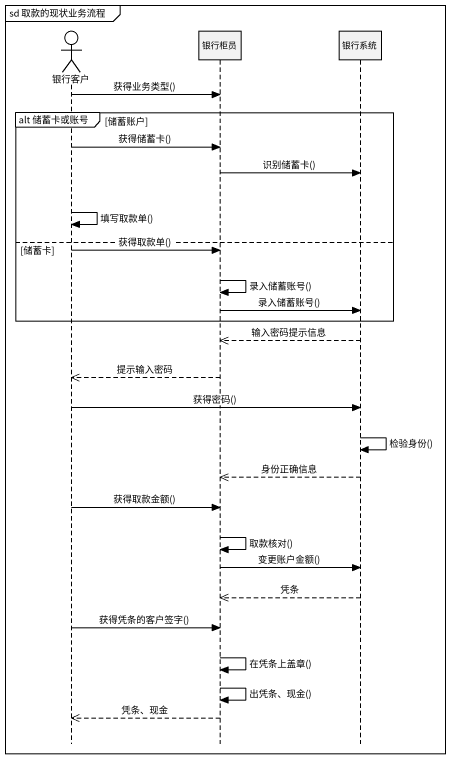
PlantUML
@startuml
mainframe sd 取款的现状业务流程
hide footbox
actor 银行客户
participant 银行柜员
participant 银行系统

银行客户 -> 银行柜员 : 获得业务类型()
group alt 储蓄卡或账号 [储蓄账户]
  银行客户 -> 银行柜员 : 获得储蓄卡()
  银行柜员 -> 银行系统 : 识别储蓄卡()
  银行客户 -> 银行客户 : 填写取款单()
else 储蓄卡
  银行客户 -> 银行柜员 : 获得取款单()
  银行柜员 -> 银行柜员 : 录入储蓄账号()
  银行柜员 -> 银行系统 : 录入储蓄账号()
end
银行系统 -->> 银行柜员 : 输入密码提示信息
银行柜员 -->> 银行客户 : 提示输入密码
银行客户 -> 银行系统 : 获得密码()
银行系统 -> 银行系统 : 检验身份()
银行系统 -->> 银行柜员 : 身份正确信息
银行客户 -> 银行柜员 : 获得取款金额()
银行柜员 -> 银行柜员 : 取款核对()
银行柜员 -> 银行系统 : 变更账户金额()
银行系统 -->> 银行柜员 : 凭条
银行客户 -> 银行柜员 : 获得凭条的客户签字()
银行柜员 -> 银行柜员 : 在凭条上盖章()
银行柜员 -> 银行柜员 : 出凭条、现金()
银行柜员 -->> 银行客户 : 凭条、现金
@enduml
